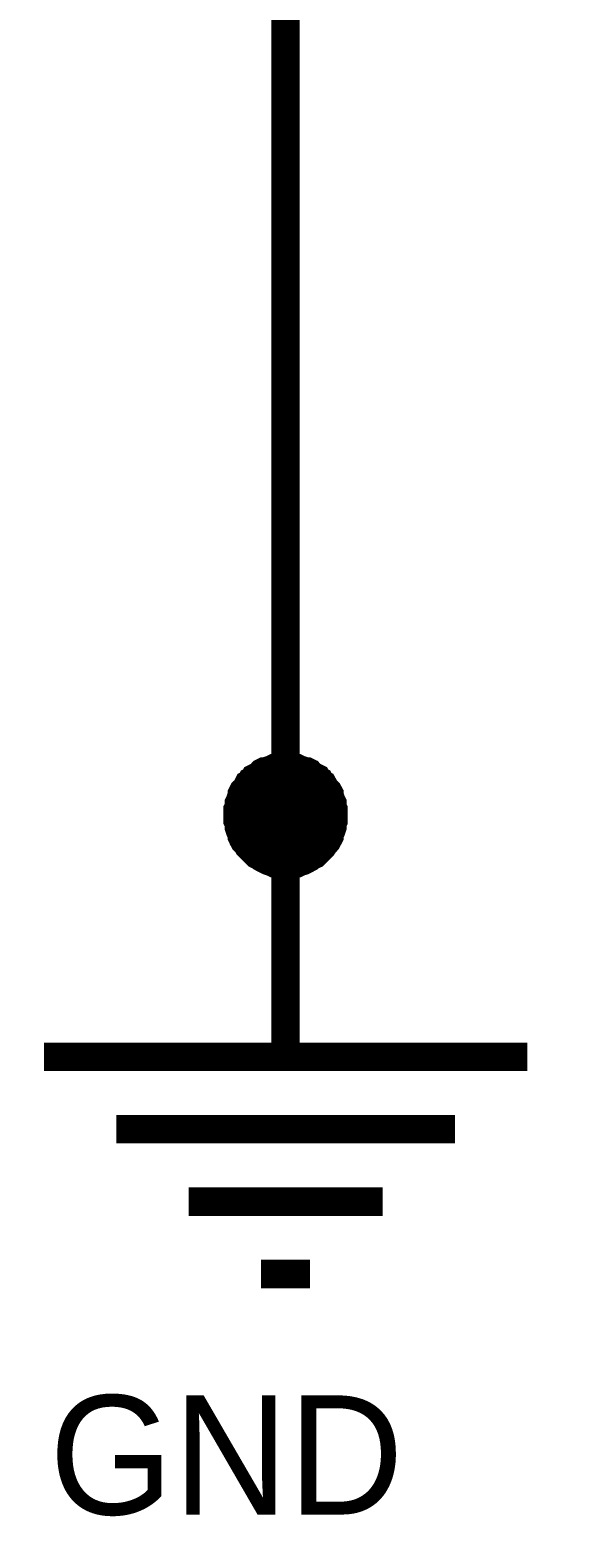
# Model space of a CAD drawing. Header units: millimetres. Extents: x 0 to 800, y 0 to 567.
# Drawn here: x 111.79 to 117.62, y 398.32 to 413.96 of the extents above; entities that cross this region are included whole.
import ezdxf

# ---------------------------------------------------------------- set-up
doc = ezdxf.new("R2010")
doc.units = ezdxf.units.MM
doc.layers.add('Sheet', color=255, linetype='Continuous')

msp = doc.modelspace()

# ---------------------------------------------------------------- linework, layer by layer
at = {"layer": 'Sheet'}
for points, const_width in [([(114.482, 405.698), (114.482, 415.027), (114.482, 415.094), (120.788, 415.094)], 0.3), ([(113.978, 405.698), (113.978, 405.72), (113.978, 405.754), (113.99, 405.776), (113.99, 405.798), (113.99, 405.821), (114.001, 405.843), (114.012, 405.877), (114.023, 405.899), (114.023, 405.922), (114.034, 405.944), (114.046, 405.955), (114.068, 405.978), (114.079, 406), (114.09, 406.022), (114.113, 406.034), (114.124, 406.056), (114.146, 406.067), (114.158, 406.09), (114.18, 406.101), (114.202, 406.112), (114.225, 406.134), (114.236, 406.146), (114.258, 406.157), (114.281, 406.157), (114.303, 406.168), (114.337, 406.179), (114.359, 406.19), (114.382, 406.19), (114.404, 406.19), (114.426, 406.202), (114.46, 406.202), (114.482, 406.202)], 0.3), ([(113.978, 405.698), (113.978, 405.72), (113.978, 405.754), (113.99, 405.776), (113.99, 405.798), (113.99, 405.821), (114.001, 405.843), (114.012, 405.877), (114.023, 405.899), (114.023, 405.922), (114.034, 405.944), (114.046, 405.955), (114.068, 405.978), (114.079, 406), (114.09, 406.022), (114.113, 406.034), (114.124, 406.056), (114.146, 406.067), (114.158, 406.09), (114.18, 406.101), (114.202, 406.112), (114.225, 406.134), (114.236, 406.146), (114.258, 406.157), (114.281, 406.157), (114.303, 406.168), (114.337, 406.179), (114.359, 406.19), (114.382, 406.19), (114.404, 406.19), (114.426, 406.202), (114.46, 406.202), (114.482, 406.202)], 0.3), ([(113.978, 405.698), (113.978, 405.72), (113.978, 405.754), (113.99, 405.776), (113.99, 405.798), (113.99, 405.821), (114.001, 405.843), (114.012, 405.877), (114.023, 405.899), (114.023, 405.922), (114.034, 405.944), (114.046, 405.955), (114.068, 405.978), (114.079, 406), (114.09, 406.022), (114.113, 406.034), (114.124, 406.056), (114.146, 406.067), (114.158, 406.09), (114.18, 406.101), (114.202, 406.112), (114.225, 406.134), (114.236, 406.146), (114.258, 406.157), (114.281, 406.157), (114.303, 406.168), (114.337, 406.179), (114.359, 406.19), (114.382, 406.19), (114.404, 406.19), (114.426, 406.202), (114.46, 406.202), (114.482, 406.202)], 0.3), ([(113.978, 405.698), (113.978, 405.72), (113.978, 405.754), (113.99, 405.776), (113.99, 405.798), (113.99, 405.821), (114.001, 405.843), (114.012, 405.877), (114.023, 405.899), (114.023, 405.922), (114.034, 405.944), (114.046, 405.955), (114.068, 405.978), (114.079, 406), (114.09, 406.022), (114.113, 406.034), (114.124, 406.056), (114.146, 406.067), (114.158, 406.09), (114.18, 406.101), (114.202, 406.112), (114.225, 406.134), (114.236, 406.146), (114.258, 406.157), (114.281, 406.157), (114.303, 406.168), (114.337, 406.179), (114.359, 406.19), (114.382, 406.19), (114.404, 406.19), (114.426, 406.202), (114.46, 406.202), (114.482, 406.202)], 0.3), ([(113.978, 405.698), (113.978, 405.72), (113.978, 405.754), (113.99, 405.776), (113.99, 405.798), (113.99, 405.821), (114.001, 405.843), (114.012, 405.877), (114.023, 405.899), (114.023, 405.922), (114.034, 405.944), (114.046, 405.955), (114.068, 405.978), (114.079, 406), (114.09, 406.022), (114.113, 406.034), (114.124, 406.056), (114.146, 406.067), (114.158, 406.09), (114.18, 406.101), (114.202, 406.112), (114.225, 406.134), (114.236, 406.146), (114.258, 406.157), (114.281, 406.157), (114.303, 406.168), (114.337, 406.179), (114.359, 406.19), (114.382, 406.19), (114.404, 406.19), (114.426, 406.202), (114.46, 406.202), (114.482, 406.202)], 0.3), ([(113.978, 405.698), (113.978, 405.72), (113.978, 405.754), (113.99, 405.776), (113.99, 405.798), (113.99, 405.821), (114.001, 405.843), (114.012, 405.877), (114.023, 405.899), (114.023, 405.922), (114.034, 405.944), (114.046, 405.955), (114.068, 405.978), (114.079, 406), (114.09, 406.022), (114.113, 406.034), (114.124, 406.056), (114.146, 406.067), (114.158, 406.09), (114.18, 406.101), (114.202, 406.112), (114.225, 406.134), (114.236, 406.146), (114.258, 406.157), (114.281, 406.157), (114.303, 406.168), (114.337, 406.179), (114.359, 406.19), (114.382, 406.19), (114.404, 406.19), (114.426, 406.202), (114.46, 406.202), (114.482, 406.202)], 0.3), ([(114.482, 406.202), (114.482, 406.202)], 0.3), ([(114.482, 406.202), (114.505, 406.202), (114.538, 406.202), (114.561, 406.19), (114.583, 406.19), (114.606, 406.19), (114.628, 406.179), (114.662, 406.168), (114.684, 406.157), (114.706, 406.157), (114.729, 406.146), (114.74, 406.134), (114.762, 406.112), (114.785, 406.101), (114.807, 406.09), (114.818, 406.067), (114.841, 406.056), (114.852, 406.034), (114.874, 406.022), (114.886, 406), (114.897, 405.978), (114.919, 405.955), (114.93, 405.944), (114.942, 405.922), (114.942, 405.899), (114.953, 405.877), (114.964, 405.843), (114.975, 405.821), (114.975, 405.798), (114.975, 405.776), (114.986, 405.754), (114.986, 405.72), (114.986, 405.698)], 0.3), ([(114.482, 406.202), (114.482, 406.202)], 0.3), ([(114.482, 406.202), (114.505, 406.202), (114.538, 406.202), (114.561, 406.19), (114.583, 406.19), (114.606, 406.19), (114.628, 406.179), (114.662, 406.168), (114.684, 406.157), (114.706, 406.157), (114.729, 406.146), (114.74, 406.134), (114.762, 406.112), (114.785, 406.101), (114.807, 406.09), (114.818, 406.067), (114.841, 406.056), (114.852, 406.034), (114.874, 406.022), (114.886, 406), (114.897, 405.978), (114.919, 405.955), (114.93, 405.944), (114.942, 405.922), (114.942, 405.899), (114.953, 405.877), (114.964, 405.843), (114.975, 405.821), (114.975, 405.798), (114.975, 405.776), (114.986, 405.754), (114.986, 405.72), (114.986, 405.698)], 0.3), ([(114.482, 406.202), (114.482, 406.202)], 0.3), ([(114.482, 406.202), (114.505, 406.202), (114.538, 406.202), (114.561, 406.19), (114.583, 406.19), (114.606, 406.19), (114.628, 406.179), (114.662, 406.168), (114.684, 406.157), (114.706, 406.157), (114.729, 406.146), (114.74, 406.134), (114.762, 406.112), (114.785, 406.101), (114.807, 406.09), (114.818, 406.067), (114.841, 406.056), (114.852, 406.034), (114.874, 406.022), (114.886, 406), (114.897, 405.978), (114.919, 405.955), (114.93, 405.944), (114.942, 405.922), (114.942, 405.899), (114.953, 405.877), (114.964, 405.843), (114.975, 405.821), (114.975, 405.798), (114.975, 405.776), (114.986, 405.754), (114.986, 405.72), (114.986, 405.698)], 0.3), ([(114.482, 406.202), (114.482, 406.202)], 0.3), ([(114.482, 406.202), (114.505, 406.202), (114.538, 406.202), (114.561, 406.19), (114.583, 406.19), (114.606, 406.19), (114.628, 406.179), (114.662, 406.168), (114.684, 406.157), (114.706, 406.157), (114.729, 406.146), (114.74, 406.134), (114.762, 406.112), (114.785, 406.101), (114.807, 406.09), (114.818, 406.067), (114.841, 406.056), (114.852, 406.034), (114.874, 406.022), (114.886, 406), (114.897, 405.978), (114.919, 405.955), (114.93, 405.944), (114.942, 405.922), (114.942, 405.899), (114.953, 405.877), (114.964, 405.843), (114.975, 405.821), (114.975, 405.798), (114.975, 405.776), (114.986, 405.754), (114.986, 405.72), (114.986, 405.698)], 0.3), ([(114.482, 406.202), (114.482, 406.202)], 0.3), ([(114.482, 406.202), (114.505, 406.202), (114.538, 406.202), (114.561, 406.19), (114.583, 406.19), (114.606, 406.19), (114.628, 406.179), (114.662, 406.168), (114.684, 406.157), (114.706, 406.157), (114.729, 406.146), (114.74, 406.134), (114.762, 406.112), (114.785, 406.101), (114.807, 406.09), (114.818, 406.067), (114.841, 406.056), (114.852, 406.034), (114.874, 406.022), (114.886, 406), (114.897, 405.978), (114.919, 405.955), (114.93, 405.944), (114.942, 405.922), (114.942, 405.899), (114.953, 405.877), (114.964, 405.843), (114.975, 405.821), (114.975, 405.798), (114.975, 405.776), (114.986, 405.754), (114.986, 405.72), (114.986, 405.698)], 0.3), ([(114.482, 406.202), (114.482, 406.202)], 0.3), ([(114.482, 406.202), (114.505, 406.202), (114.538, 406.202), (114.561, 406.19), (114.583, 406.19), (114.606, 406.19), (114.628, 406.179), (114.662, 406.168), (114.684, 406.157), (114.706, 406.157), (114.729, 406.146), (114.74, 406.134), (114.762, 406.112), (114.785, 406.101), (114.807, 406.09), (114.818, 406.067), (114.841, 406.056), (114.852, 406.034), (114.874, 406.022), (114.886, 406), (114.897, 405.978), (114.919, 405.955), (114.93, 405.944), (114.942, 405.922), (114.942, 405.899), (114.953, 405.877), (114.964, 405.843), (114.975, 405.821), (114.975, 405.798), (114.975, 405.776), (114.986, 405.754), (114.986, 405.72), (114.986, 405.698)], 0.3), ([(113.978, 405.698), (113.978, 405.72), (113.978, 405.754), (113.99, 405.776), (113.99, 405.798), (113.99, 405.821), (114.001, 405.843), (114.012, 405.877), (114.023, 405.899), (114.023, 405.922), (114.034, 405.944), (114.046, 405.955), (114.068, 405.978), (114.079, 406), (114.09, 406.022), (114.113, 406.034), (114.124, 406.056), (114.146, 406.067), (114.158, 406.09), (114.18, 406.101), (114.202, 406.112), (114.225, 406.134), (114.236, 406.146), (114.258, 406.157), (114.281, 406.157), (114.303, 406.168), (114.337, 406.179), (114.359, 406.19), (114.382, 406.19), (114.404, 406.19), (114.426, 406.202), (114.46, 406.202), (114.482, 406.202)], 0.0991), ([(113.978, 405.698), (113.978, 405.72), (113.978, 405.754), (113.99, 405.776), (113.99, 405.798), (113.99, 405.821), (114.001, 405.843), (114.012, 405.877), (114.023, 405.899), (114.023, 405.922), (114.034, 405.944), (114.046, 405.955), (114.068, 405.978), (114.079, 406), (114.09, 406.022), (114.113, 406.034), (114.124, 406.056), (114.146, 406.067), (114.158, 406.09), (114.18, 406.101), (114.202, 406.112), (114.225, 406.134), (114.236, 406.146), (114.258, 406.157), (114.281, 406.157), (114.303, 406.168), (114.337, 406.179), (114.359, 406.19), (114.382, 406.19), (114.404, 406.19), (114.426, 406.202), (114.46, 406.202), (114.482, 406.202)], 0.0991), ([(113.978, 405.698), (113.978, 405.72), (113.978, 405.754), (113.99, 405.776), (113.99, 405.798), (113.99, 405.821), (114.001, 405.843), (114.012, 405.877), (114.023, 405.899), (114.023, 405.922), (114.034, 405.944), (114.046, 405.955), (114.068, 405.978), (114.079, 406), (114.09, 406.022), (114.113, 406.034), (114.124, 406.056), (114.146, 406.067), (114.158, 406.09), (114.18, 406.101), (114.202, 406.112), (114.225, 406.134), (114.236, 406.146), (114.258, 406.157), (114.281, 406.157), (114.303, 406.168), (114.337, 406.179), (114.359, 406.19), (114.382, 406.19), (114.404, 406.19), (114.426, 406.202), (114.46, 406.202), (114.482, 406.202)], 0.0991), ([(113.978, 405.698), (113.978, 405.72), (113.978, 405.754), (113.99, 405.776), (113.99, 405.798), (113.99, 405.821), (114.001, 405.843), (114.012, 405.877), (114.023, 405.899), (114.023, 405.922), (114.034, 405.944), (114.046, 405.955), (114.068, 405.978), (114.079, 406), (114.09, 406.022), (114.113, 406.034), (114.124, 406.056), (114.146, 406.067), (114.158, 406.09), (114.18, 406.101), (114.202, 406.112), (114.225, 406.134), (114.236, 406.146), (114.258, 406.157), (114.281, 406.157), (114.303, 406.168), (114.337, 406.179), (114.359, 406.19), (114.382, 406.19), (114.404, 406.19), (114.426, 406.202), (114.46, 406.202), (114.482, 406.202)], 0.0991), ([(113.978, 405.698), (113.978, 405.72), (113.978, 405.754), (113.99, 405.776), (113.99, 405.798), (113.99, 405.821), (114.001, 405.843), (114.012, 405.877), (114.023, 405.899), (114.023, 405.922), (114.034, 405.944), (114.046, 405.955), (114.068, 405.978), (114.079, 406), (114.09, 406.022), (114.113, 406.034), (114.124, 406.056), (114.146, 406.067), (114.158, 406.09), (114.18, 406.101), (114.202, 406.112), (114.225, 406.134), (114.236, 406.146), (114.258, 406.157), (114.281, 406.157), (114.303, 406.168), (114.337, 406.179), (114.359, 406.19), (114.382, 406.19), (114.404, 406.19), (114.426, 406.202), (114.46, 406.202), (114.482, 406.202)], 0.0991), ([(113.978, 405.698), (113.978, 405.72), (113.978, 405.754), (113.99, 405.776), (113.99, 405.798), (113.99, 405.821), (114.001, 405.843), (114.012, 405.877), (114.023, 405.899), (114.023, 405.922), (114.034, 405.944), (114.046, 405.955), (114.068, 405.978), (114.079, 406), (114.09, 406.022), (114.113, 406.034), (114.124, 406.056), (114.146, 406.067), (114.158, 406.09), (114.18, 406.101), (114.202, 406.112), (114.225, 406.134), (114.236, 406.146), (114.258, 406.157), (114.281, 406.157), (114.303, 406.168), (114.337, 406.179), (114.359, 406.19), (114.382, 406.19), (114.404, 406.19), (114.426, 406.202), (114.46, 406.202), (114.482, 406.202)], 0.0991), ([(114.482, 406.202), (114.482, 406.202)], 0.0991), ([(114.482, 406.202), (114.505, 406.202), (114.538, 406.202), (114.561, 406.19), (114.583, 406.19), (114.606, 406.19), (114.628, 406.179), (114.662, 406.168), (114.684, 406.157), (114.706, 406.157), (114.729, 406.146), (114.74, 406.134), (114.762, 406.112), (114.785, 406.101), (114.807, 406.09), (114.818, 406.067), (114.841, 406.056), (114.852, 406.034), (114.874, 406.022), (114.886, 406), (114.897, 405.978), (114.919, 405.955), (114.93, 405.944), (114.942, 405.922), (114.942, 405.899), (114.953, 405.877), (114.964, 405.843), (114.975, 405.821), (114.975, 405.798), (114.975, 405.776), (114.986, 405.754), (114.986, 405.72), (114.986, 405.698)], 0.0991), ([(114.482, 406.202), (114.482, 406.202)], 0.0991), ([(114.482, 406.202), (114.505, 406.202), (114.538, 406.202), (114.561, 406.19), (114.583, 406.19), (114.606, 406.19), (114.628, 406.179), (114.662, 406.168), (114.684, 406.157), (114.706, 406.157), (114.729, 406.146), (114.74, 406.134), (114.762, 406.112), (114.785, 406.101), (114.807, 406.09), (114.818, 406.067), (114.841, 406.056), (114.852, 406.034), (114.874, 406.022), (114.886, 406), (114.897, 405.978), (114.919, 405.955), (114.93, 405.944), (114.942, 405.922), (114.942, 405.899), (114.953, 405.877), (114.964, 405.843), (114.975, 405.821), (114.975, 405.798), (114.975, 405.776), (114.986, 405.754), (114.986, 405.72), (114.986, 405.698)], 0.0991), ([(114.482, 406.202), (114.482, 406.202)], 0.0991), ([(114.482, 406.202), (114.505, 406.202), (114.538, 406.202), (114.561, 406.19), (114.583, 406.19), (114.606, 406.19), (114.628, 406.179), (114.662, 406.168), (114.684, 406.157), (114.706, 406.157), (114.729, 406.146), (114.74, 406.134), (114.762, 406.112), (114.785, 406.101), (114.807, 406.09), (114.818, 406.067), (114.841, 406.056), (114.852, 406.034), (114.874, 406.022), (114.886, 406), (114.897, 405.978), (114.919, 405.955), (114.93, 405.944), (114.942, 405.922), (114.942, 405.899), (114.953, 405.877), (114.964, 405.843), (114.975, 405.821), (114.975, 405.798), (114.975, 405.776), (114.986, 405.754), (114.986, 405.72), (114.986, 405.698)], 0.0991), ([(114.482, 406.202), (114.482, 406.202)], 0.0991), ([(114.482, 406.202), (114.505, 406.202), (114.538, 406.202), (114.561, 406.19), (114.583, 406.19), (114.606, 406.19), (114.628, 406.179), (114.662, 406.168), (114.684, 406.157), (114.706, 406.157), (114.729, 406.146), (114.74, 406.134), (114.762, 406.112), (114.785, 406.101), (114.807, 406.09), (114.818, 406.067), (114.841, 406.056), (114.852, 406.034), (114.874, 406.022), (114.886, 406), (114.897, 405.978), (114.919, 405.955), (114.93, 405.944), (114.942, 405.922), (114.942, 405.899), (114.953, 405.877), (114.964, 405.843), (114.975, 405.821), (114.975, 405.798), (114.975, 405.776), (114.986, 405.754), (114.986, 405.72), (114.986, 405.698)], 0.0991), ([(114.482, 406.202), (114.482, 406.202)], 0.0991), ([(114.482, 406.202), (114.505, 406.202), (114.538, 406.202), (114.561, 406.19), (114.583, 406.19), (114.606, 406.19), (114.628, 406.179), (114.662, 406.168), (114.684, 406.157), (114.706, 406.157), (114.729, 406.146), (114.74, 406.134), (114.762, 406.112), (114.785, 406.101), (114.807, 406.09), (114.818, 406.067), (114.841, 406.056), (114.852, 406.034), (114.874, 406.022), (114.886, 406), (114.897, 405.978), (114.919, 405.955), (114.93, 405.944), (114.942, 405.922), (114.942, 405.899), (114.953, 405.877), (114.964, 405.843), (114.975, 405.821), (114.975, 405.798), (114.975, 405.776), (114.986, 405.754), (114.986, 405.72), (114.986, 405.698)], 0.0991), ([(114.482, 406.202), (114.482, 406.202)], 0.0991), ([(114.482, 406.202), (114.505, 406.202), (114.538, 406.202), (114.561, 406.19), (114.583, 406.19), (114.606, 406.19), (114.628, 406.179), (114.662, 406.168), (114.684, 406.157), (114.706, 406.157), (114.729, 406.146), (114.74, 406.134), (114.762, 406.112), (114.785, 406.101), (114.807, 406.09), (114.818, 406.067), (114.841, 406.056), (114.852, 406.034), (114.874, 406.022), (114.886, 406), (114.897, 405.978), (114.919, 405.955), (114.93, 405.944), (114.942, 405.922), (114.942, 405.899), (114.953, 405.877), (114.964, 405.843), (114.975, 405.821), (114.975, 405.798), (114.975, 405.776), (114.986, 405.754), (114.986, 405.72), (114.986, 405.698)], 0.0991), ([(114.482, 405.182), (114.46, 405.182), (114.426, 405.182), (114.404, 405.194), (114.382, 405.194), (114.359, 405.194), (114.337, 405.205), (114.303, 405.216), (114.281, 405.227), (114.258, 405.238), (114.236, 405.25), (114.225, 405.261), (114.202, 405.272), (114.18, 405.283), (114.158, 405.306), (114.146, 405.317), (114.124, 405.339), (114.113, 405.35), (114.09, 405.373), (114.079, 405.395), (114.068, 405.406), (114.046, 405.429), (114.034, 405.451), (114.023, 405.474), (114.023, 405.496), (114.012, 405.518), (114.001, 405.541), (113.99, 405.574), (113.99, 405.597), (113.99, 405.619), (113.978, 405.642), (113.978, 405.675), (113.978, 405.698)], 0.3), ([(113.978, 405.698), (113.978, 405.698)], 0.3), ([(114.482, 405.182), (114.46, 405.182), (114.426, 405.182), (114.404, 405.194), (114.382, 405.194), (114.359, 405.194), (114.337, 405.205), (114.303, 405.216), (114.281, 405.227), (114.258, 405.238), (114.236, 405.25), (114.225, 405.261), (114.202, 405.272), (114.18, 405.283), (114.158, 405.306), (114.146, 405.317), (114.124, 405.339), (114.113, 405.35), (114.09, 405.373), (114.079, 405.395), (114.068, 405.406), (114.046, 405.429), (114.034, 405.451), (114.023, 405.474), (114.023, 405.496), (114.012, 405.518), (114.001, 405.541), (113.99, 405.574), (113.99, 405.597), (113.99, 405.619), (113.978, 405.642), (113.978, 405.675), (113.978, 405.698)], 0.3), ([(113.978, 405.698), (113.978, 405.698)], 0.3), ([(114.482, 405.182), (114.46, 405.182), (114.426, 405.182), (114.404, 405.194), (114.382, 405.194), (114.359, 405.194), (114.337, 405.205), (114.303, 405.216), (114.281, 405.227), (114.258, 405.238), (114.236, 405.25), (114.225, 405.261), (114.202, 405.272), (114.18, 405.283), (114.158, 405.306), (114.146, 405.317), (114.124, 405.339), (114.113, 405.35), (114.09, 405.373), (114.079, 405.395), (114.068, 405.406), (114.046, 405.429), (114.034, 405.451), (114.023, 405.474), (114.023, 405.496), (114.012, 405.518), (114.001, 405.541), (113.99, 405.574), (113.99, 405.597), (113.99, 405.619), (113.978, 405.642), (113.978, 405.675), (113.978, 405.698)], 0.3), ([(113.978, 405.698), (113.978, 405.698)], 0.3), ([(114.482, 405.182), (114.46, 405.182), (114.426, 405.182), (114.404, 405.194), (114.382, 405.194), (114.359, 405.194), (114.337, 405.205), (114.303, 405.216), (114.281, 405.227), (114.258, 405.238), (114.236, 405.25), (114.225, 405.261), (114.202, 405.272), (114.18, 405.283), (114.158, 405.306), (114.146, 405.317), (114.124, 405.339), (114.113, 405.35), (114.09, 405.373), (114.079, 405.395), (114.068, 405.406), (114.046, 405.429), (114.034, 405.451), (114.023, 405.474), (114.023, 405.496), (114.012, 405.518), (114.001, 405.541), (113.99, 405.574), (113.99, 405.597), (113.99, 405.619), (113.978, 405.642), (113.978, 405.675), (113.978, 405.698)], 0.3), ([(113.978, 405.698), (113.978, 405.698)], 0.3), ([(114.482, 405.182), (114.46, 405.182), (114.426, 405.182), (114.404, 405.194), (114.382, 405.194), (114.359, 405.194), (114.337, 405.205), (114.303, 405.216), (114.281, 405.227), (114.258, 405.238), (114.236, 405.25), (114.225, 405.261), (114.202, 405.272), (114.18, 405.283), (114.158, 405.306), (114.146, 405.317), (114.124, 405.339), (114.113, 405.35), (114.09, 405.373), (114.079, 405.395), (114.068, 405.406), (114.046, 405.429), (114.034, 405.451), (114.023, 405.474), (114.023, 405.496), (114.012, 405.518), (114.001, 405.541), (113.99, 405.574), (113.99, 405.597), (113.99, 405.619), (113.978, 405.642), (113.978, 405.675), (113.978, 405.698)], 0.3), ([(113.978, 405.698), (113.978, 405.698)], 0.3), ([(114.482, 405.182), (114.46, 405.182), (114.426, 405.182), (114.404, 405.194), (114.382, 405.194), (114.359, 405.194), (114.337, 405.205), (114.303, 405.216), (114.281, 405.227), (114.258, 405.238), (114.236, 405.25), (114.225, 405.261), (114.202, 405.272), (114.18, 405.283), (114.158, 405.306), (114.146, 405.317), (114.124, 405.339), (114.113, 405.35), (114.09, 405.373), (114.079, 405.395), (114.068, 405.406), (114.046, 405.429), (114.034, 405.451), (114.023, 405.474), (114.023, 405.496), (114.012, 405.518), (114.001, 405.541), (113.99, 405.574), (113.99, 405.597), (113.99, 405.619), (113.978, 405.642), (113.978, 405.675), (113.978, 405.698)], 0.3), ([(113.978, 405.698), (113.978, 405.698)], 0.3), ([(114.482, 405.698), (114.482, 403.155)], 0.3), ([(114.986, 405.698), (114.986, 405.675), (114.986, 405.642), (114.975, 405.619), (114.975, 405.597), (114.975, 405.574), (114.964, 405.541), (114.953, 405.518), (114.942, 405.496), (114.942, 405.474), (114.93, 405.451), (114.919, 405.429), (114.897, 405.406), (114.886, 405.395), (114.874, 405.373), (114.852, 405.35), (114.841, 405.339), (114.818, 405.317), (114.807, 405.306), (114.785, 405.283), (114.762, 405.272), (114.74, 405.261), (114.729, 405.25), (114.706, 405.238), (114.684, 405.227), (114.662, 405.216), (114.628, 405.205), (114.606, 405.194), (114.583, 405.194), (114.561, 405.194), (114.538, 405.182), (114.505, 405.182), (114.482, 405.182)], 0.3), ([(114.482, 405.698), (114.482, 403.155)], 0.3), ([(114.986, 405.698), (114.986, 405.675), (114.986, 405.642), (114.975, 405.619), (114.975, 405.597), (114.975, 405.574), (114.964, 405.541), (114.953, 405.518), (114.942, 405.496), (114.942, 405.474), (114.93, 405.451), (114.919, 405.429), (114.897, 405.406), (114.886, 405.395), (114.874, 405.373), (114.852, 405.35), (114.841, 405.339), (114.818, 405.317), (114.807, 405.306), (114.785, 405.283), (114.762, 405.272), (114.74, 405.261), (114.729, 405.25), (114.706, 405.238), (114.684, 405.227), (114.662, 405.216), (114.628, 405.205), (114.606, 405.194), (114.583, 405.194), (114.561, 405.194), (114.538, 405.182), (114.505, 405.182), (114.482, 405.182)], 0.3), ([(114.986, 405.698), (114.986, 405.675), (114.986, 405.642), (114.975, 405.619), (114.975, 405.597), (114.975, 405.574), (114.964, 405.541), (114.953, 405.518), (114.942, 405.496), (114.942, 405.474), (114.93, 405.451), (114.919, 405.429), (114.897, 405.406), (114.886, 405.395), (114.874, 405.373), (114.852, 405.35), (114.841, 405.339), (114.818, 405.317), (114.807, 405.306), (114.785, 405.283), (114.762, 405.272), (114.74, 405.261), (114.729, 405.25), (114.706, 405.238), (114.684, 405.227), (114.662, 405.216), (114.628, 405.205), (114.606, 405.194), (114.583, 405.194), (114.561, 405.194), (114.538, 405.182), (114.505, 405.182), (114.482, 405.182)], 0.3), ([(114.986, 405.698), (114.986, 405.675), (114.986, 405.642), (114.975, 405.619), (114.975, 405.597), (114.975, 405.574), (114.964, 405.541), (114.953, 405.518), (114.942, 405.496), (114.942, 405.474), (114.93, 405.451), (114.919, 405.429), (114.897, 405.406), (114.886, 405.395), (114.874, 405.373), (114.852, 405.35), (114.841, 405.339), (114.818, 405.317), (114.807, 405.306), (114.785, 405.283), (114.762, 405.272), (114.74, 405.261), (114.729, 405.25), (114.706, 405.238), (114.684, 405.227), (114.662, 405.216), (114.628, 405.205), (114.606, 405.194), (114.583, 405.194), (114.561, 405.194), (114.538, 405.182), (114.505, 405.182), (114.482, 405.182)], 0.3), ([(114.986, 405.698), (114.986, 405.675), (114.986, 405.642), (114.975, 405.619), (114.975, 405.597), (114.975, 405.574), (114.964, 405.541), (114.953, 405.518), (114.942, 405.496), (114.942, 405.474), (114.93, 405.451), (114.919, 405.429), (114.897, 405.406), (114.886, 405.395), (114.874, 405.373), (114.852, 405.35), (114.841, 405.339), (114.818, 405.317), (114.807, 405.306), (114.785, 405.283), (114.762, 405.272), (114.74, 405.261), (114.729, 405.25), (114.706, 405.238), (114.684, 405.227), (114.662, 405.216), (114.628, 405.205), (114.606, 405.194), (114.583, 405.194), (114.561, 405.194), (114.538, 405.182), (114.505, 405.182), (114.482, 405.182)], 0.3), ([(114.986, 405.698), (114.986, 405.675), (114.986, 405.642), (114.975, 405.619), (114.975, 405.597), (114.975, 405.574), (114.964, 405.541), (114.953, 405.518), (114.942, 405.496), (114.942, 405.474), (114.93, 405.451), (114.919, 405.429), (114.897, 405.406), (114.886, 405.395), (114.874, 405.373), (114.852, 405.35), (114.841, 405.339), (114.818, 405.317), (114.807, 405.306), (114.785, 405.283), (114.762, 405.272), (114.74, 405.261), (114.729, 405.25), (114.706, 405.238), (114.684, 405.227), (114.662, 405.216), (114.628, 405.205), (114.606, 405.194), (114.583, 405.194), (114.561, 405.194), (114.538, 405.182), (114.505, 405.182), (114.482, 405.182)], 0.3), ([(114.986, 405.698), (114.986, 405.698), (114.986, 405.698), (114.986, 405.698), (114.986, 405.698), (114.986, 405.698), (114.986, 405.698), (114.986, 405.698), (114.986, 405.698), (114.986, 405.698), (114.986, 405.698), (114.986, 405.698), (114.986, 405.698), (114.986, 405.698), (114.986, 405.698), (114.986, 405.698), (114.986, 405.698), (114.986, 405.698), (114.986, 405.698), (114.986, 405.698), (114.986, 405.698), (114.986, 405.698), (114.986, 405.698), (114.986, 405.698), (114.986, 405.698), (114.986, 405.698), (114.986, 405.698), (114.986, 405.698), (114.986, 405.698), (114.986, 405.698), (114.986, 405.698), (114.986, 405.698), (114.986, 405.698)], 0.3), ([(114.986, 405.698), (114.986, 405.698)], 0.3), ([(114.986, 405.698), (114.986, 405.698), (114.986, 405.698), (114.986, 405.698), (114.986, 405.698), (114.986, 405.698), (114.986, 405.698), (114.986, 405.698), (114.986, 405.698), (114.986, 405.698), (114.986, 405.698), (114.986, 405.698), (114.986, 405.698), (114.986, 405.698), (114.986, 405.698), (114.986, 405.698), (114.986, 405.698), (114.986, 405.698), (114.986, 405.698), (114.986, 405.698), (114.986, 405.698), (114.986, 405.698), (114.986, 405.698), (114.986, 405.698), (114.986, 405.698), (114.986, 405.698), (114.986, 405.698), (114.986, 405.698), (114.986, 405.698), (114.986, 405.698), (114.986, 405.698), (114.986, 405.698), (114.986, 405.698)], 0.3), ([(114.986, 405.698), (114.986, 405.698)], 0.3), ([(114.986, 405.698), (114.986, 405.698), (114.986, 405.698), (114.986, 405.698), (114.986, 405.698), (114.986, 405.698), (114.986, 405.698), (114.986, 405.698), (114.986, 405.698), (114.986, 405.698), (114.986, 405.698), (114.986, 405.698), (114.986, 405.698), (114.986, 405.698), (114.986, 405.698), (114.986, 405.698), (114.986, 405.698), (114.986, 405.698), (114.986, 405.698), (114.986, 405.698), (114.986, 405.698), (114.986, 405.698), (114.986, 405.698), (114.986, 405.698), (114.986, 405.698), (114.986, 405.698), (114.986, 405.698), (114.986, 405.698), (114.986, 405.698), (114.986, 405.698), (114.986, 405.698), (114.986, 405.698), (114.986, 405.698)], 0.3), ([(114.986, 405.698), (114.986, 405.698)], 0.3), ([(114.986, 405.698), (114.986, 405.698), (114.986, 405.698), (114.986, 405.698), (114.986, 405.698), (114.986, 405.698), (114.986, 405.698), (114.986, 405.698), (114.986, 405.698), (114.986, 405.698), (114.986, 405.698), (114.986, 405.698), (114.986, 405.698), (114.986, 405.698), (114.986, 405.698), (114.986, 405.698), (114.986, 405.698), (114.986, 405.698), (114.986, 405.698), (114.986, 405.698), (114.986, 405.698), (114.986, 405.698), (114.986, 405.698), (114.986, 405.698), (114.986, 405.698), (114.986, 405.698), (114.986, 405.698), (114.986, 405.698), (114.986, 405.698), (114.986, 405.698), (114.986, 405.698), (114.986, 405.698), (114.986, 405.698)], 0.3), ([(114.986, 405.698), (114.986, 405.698)], 0.3), ([(114.986, 405.698), (114.986, 405.698), (114.986, 405.698), (114.986, 405.698), (114.986, 405.698), (114.986, 405.698), (114.986, 405.698), (114.986, 405.698), (114.986, 405.698), (114.986, 405.698), (114.986, 405.698), (114.986, 405.698), (114.986, 405.698), (114.986, 405.698), (114.986, 405.698), (114.986, 405.698), (114.986, 405.698), (114.986, 405.698), (114.986, 405.698), (114.986, 405.698), (114.986, 405.698), (114.986, 405.698), (114.986, 405.698), (114.986, 405.698), (114.986, 405.698), (114.986, 405.698), (114.986, 405.698), (114.986, 405.698), (114.986, 405.698), (114.986, 405.698), (114.986, 405.698), (114.986, 405.698), (114.986, 405.698)], 0.3), ([(114.986, 405.698), (114.986, 405.698)], 0.3), ([(114.986, 405.698), (114.986, 405.698), (114.986, 405.698), (114.986, 405.698), (114.986, 405.698), (114.986, 405.698), (114.986, 405.698), (114.986, 405.698), (114.986, 405.698), (114.986, 405.698), (114.986, 405.698), (114.986, 405.698), (114.986, 405.698), (114.986, 405.698), (114.986, 405.698), (114.986, 405.698), (114.986, 405.698), (114.986, 405.698), (114.986, 405.698), (114.986, 405.698), (114.986, 405.698), (114.986, 405.698), (114.986, 405.698), (114.986, 405.698), (114.986, 405.698), (114.986, 405.698), (114.986, 405.698), (114.986, 405.698), (114.986, 405.698), (114.986, 405.698), (114.986, 405.698), (114.986, 405.698), (114.986, 405.698)], 0.3), ([(114.986, 405.698), (114.986, 405.698)], 0.3), ([(114.482, 405.182), (114.46, 405.182), (114.426, 405.182), (114.404, 405.194), (114.382, 405.194), (114.359, 405.194), (114.337, 405.205), (114.303, 405.216), (114.281, 405.227), (114.258, 405.238), (114.236, 405.25), (114.225, 405.261), (114.202, 405.272), (114.18, 405.283), (114.158, 405.306), (114.146, 405.317), (114.124, 405.339), (114.113, 405.35), (114.09, 405.373), (114.079, 405.395), (114.068, 405.406), (114.046, 405.429), (114.034, 405.451), (114.023, 405.474), (114.023, 405.496), (114.012, 405.518), (114.001, 405.541), (113.99, 405.574), (113.99, 405.597), (113.99, 405.619), (113.978, 405.642), (113.978, 405.675), (113.978, 405.698)], 0.0991), ([(113.978, 405.698), (113.978, 405.698)], 0.0991), ([(114.482, 405.182), (114.46, 405.182), (114.426, 405.182), (114.404, 405.194), (114.382, 405.194), (114.359, 405.194), (114.337, 405.205), (114.303, 405.216), (114.281, 405.227), (114.258, 405.238), (114.236, 405.25), (114.225, 405.261), (114.202, 405.272), (114.18, 405.283), (114.158, 405.306), (114.146, 405.317), (114.124, 405.339), (114.113, 405.35), (114.09, 405.373), (114.079, 405.395), (114.068, 405.406), (114.046, 405.429), (114.034, 405.451), (114.023, 405.474), (114.023, 405.496), (114.012, 405.518), (114.001, 405.541), (113.99, 405.574), (113.99, 405.597), (113.99, 405.619), (113.978, 405.642), (113.978, 405.675), (113.978, 405.698)], 0.0991), ([(113.978, 405.698), (113.978, 405.698)], 0.0991), ([(114.482, 405.182), (114.46, 405.182), (114.426, 405.182), (114.404, 405.194), (114.382, 405.194), (114.359, 405.194), (114.337, 405.205), (114.303, 405.216), (114.281, 405.227), (114.258, 405.238), (114.236, 405.25), (114.225, 405.261), (114.202, 405.272), (114.18, 405.283), (114.158, 405.306), (114.146, 405.317), (114.124, 405.339), (114.113, 405.35), (114.09, 405.373), (114.079, 405.395), (114.068, 405.406), (114.046, 405.429), (114.034, 405.451), (114.023, 405.474), (114.023, 405.496), (114.012, 405.518), (114.001, 405.541), (113.99, 405.574), (113.99, 405.597), (113.99, 405.619), (113.978, 405.642), (113.978, 405.675), (113.978, 405.698)], 0.0991), ([(113.978, 405.698), (113.978, 405.698)], 0.0991), ([(114.482, 405.182), (114.46, 405.182), (114.426, 405.182), (114.404, 405.194), (114.382, 405.194), (114.359, 405.194), (114.337, 405.205), (114.303, 405.216), (114.281, 405.227), (114.258, 405.238), (114.236, 405.25), (114.225, 405.261), (114.202, 405.272), (114.18, 405.283), (114.158, 405.306), (114.146, 405.317), (114.124, 405.339), (114.113, 405.35), (114.09, 405.373), (114.079, 405.395), (114.068, 405.406), (114.046, 405.429), (114.034, 405.451), (114.023, 405.474), (114.023, 405.496), (114.012, 405.518), (114.001, 405.541), (113.99, 405.574), (113.99, 405.597), (113.99, 405.619), (113.978, 405.642), (113.978, 405.675), (113.978, 405.698)], 0.0991), ([(113.978, 405.698), (113.978, 405.698)], 0.0991), ([(114.482, 405.182), (114.46, 405.182), (114.426, 405.182), (114.404, 405.194), (114.382, 405.194), (114.359, 405.194), (114.337, 405.205), (114.303, 405.216), (114.281, 405.227), (114.258, 405.238), (114.236, 405.25), (114.225, 405.261), (114.202, 405.272), (114.18, 405.283), (114.158, 405.306), (114.146, 405.317), (114.124, 405.339), (114.113, 405.35), (114.09, 405.373), (114.079, 405.395), (114.068, 405.406), (114.046, 405.429), (114.034, 405.451), (114.023, 405.474), (114.023, 405.496), (114.012, 405.518), (114.001, 405.541), (113.99, 405.574), (113.99, 405.597), (113.99, 405.619), (113.978, 405.642), (113.978, 405.675), (113.978, 405.698)], 0.0991), ([(113.978, 405.698), (113.978, 405.698)], 0.0991), ([(114.482, 405.182), (114.46, 405.182), (114.426, 405.182), (114.404, 405.194), (114.382, 405.194), (114.359, 405.194), (114.337, 405.205), (114.303, 405.216), (114.281, 405.227), (114.258, 405.238), (114.236, 405.25), (114.225, 405.261), (114.202, 405.272), (114.18, 405.283), (114.158, 405.306), (114.146, 405.317), (114.124, 405.339), (114.113, 405.35), (114.09, 405.373), (114.079, 405.395), (114.068, 405.406), (114.046, 405.429), (114.034, 405.451), (114.023, 405.474), (114.023, 405.496), (114.012, 405.518), (114.001, 405.541), (113.99, 405.574), (113.99, 405.597), (113.99, 405.619), (113.978, 405.642), (113.978, 405.675), (113.978, 405.698)], 0.0991), ([(113.978, 405.698), (113.978, 405.698)], 0.0991), ([(114.986, 405.698), (114.986, 405.675), (114.986, 405.642), (114.975, 405.619), (114.975, 405.597), (114.975, 405.574), (114.964, 405.541), (114.953, 405.518), (114.942, 405.496), (114.942, 405.474), (114.93, 405.451), (114.919, 405.429), (114.897, 405.406), (114.886, 405.395), (114.874, 405.373), (114.852, 405.35), (114.841, 405.339), (114.818, 405.317), (114.807, 405.306), (114.785, 405.283), (114.762, 405.272), (114.74, 405.261), (114.729, 405.25), (114.706, 405.238), (114.684, 405.227), (114.662, 405.216), (114.628, 405.205), (114.606, 405.194), (114.583, 405.194), (114.561, 405.194), (114.538, 405.182), (114.505, 405.182), (114.482, 405.182)], 0.0991), ([(114.986, 405.698), (114.986, 405.675), (114.986, 405.642), (114.975, 405.619), (114.975, 405.597), (114.975, 405.574), (114.964, 405.541), (114.953, 405.518), (114.942, 405.496), (114.942, 405.474), (114.93, 405.451), (114.919, 405.429), (114.897, 405.406), (114.886, 405.395), (114.874, 405.373), (114.852, 405.35), (114.841, 405.339), (114.818, 405.317), (114.807, 405.306), (114.785, 405.283), (114.762, 405.272), (114.74, 405.261), (114.729, 405.25), (114.706, 405.238), (114.684, 405.227), (114.662, 405.216), (114.628, 405.205), (114.606, 405.194), (114.583, 405.194), (114.561, 405.194), (114.538, 405.182), (114.505, 405.182), (114.482, 405.182)], 0.0991), ([(114.986, 405.698), (114.986, 405.675), (114.986, 405.642), (114.975, 405.619), (114.975, 405.597), (114.975, 405.574), (114.964, 405.541), (114.953, 405.518), (114.942, 405.496), (114.942, 405.474), (114.93, 405.451), (114.919, 405.429), (114.897, 405.406), (114.886, 405.395), (114.874, 405.373), (114.852, 405.35), (114.841, 405.339), (114.818, 405.317), (114.807, 405.306), (114.785, 405.283), (114.762, 405.272), (114.74, 405.261), (114.729, 405.25), (114.706, 405.238), (114.684, 405.227), (114.662, 405.216), (114.628, 405.205), (114.606, 405.194), (114.583, 405.194), (114.561, 405.194), (114.538, 405.182), (114.505, 405.182), (114.482, 405.182)], 0.0991), ([(114.986, 405.698), (114.986, 405.675), (114.986, 405.642), (114.975, 405.619), (114.975, 405.597), (114.975, 405.574), (114.964, 405.541), (114.953, 405.518), (114.942, 405.496), (114.942, 405.474), (114.93, 405.451), (114.919, 405.429), (114.897, 405.406), (114.886, 405.395), (114.874, 405.373), (114.852, 405.35), (114.841, 405.339), (114.818, 405.317), (114.807, 405.306), (114.785, 405.283), (114.762, 405.272), (114.74, 405.261), (114.729, 405.25), (114.706, 405.238), (114.684, 405.227), (114.662, 405.216), (114.628, 405.205), (114.606, 405.194), (114.583, 405.194), (114.561, 405.194), (114.538, 405.182), (114.505, 405.182), (114.482, 405.182)], 0.0991), ([(114.986, 405.698), (114.986, 405.675), (114.986, 405.642), (114.975, 405.619), (114.975, 405.597), (114.975, 405.574), (114.964, 405.541), (114.953, 405.518), (114.942, 405.496), (114.942, 405.474), (114.93, 405.451), (114.919, 405.429), (114.897, 405.406), (114.886, 405.395), (114.874, 405.373), (114.852, 405.35), (114.841, 405.339), (114.818, 405.317), (114.807, 405.306), (114.785, 405.283), (114.762, 405.272), (114.74, 405.261), (114.729, 405.25), (114.706, 405.238), (114.684, 405.227), (114.662, 405.216), (114.628, 405.205), (114.606, 405.194), (114.583, 405.194), (114.561, 405.194), (114.538, 405.182), (114.505, 405.182), (114.482, 405.182)], 0.0991), ([(114.986, 405.698), (114.986, 405.675), (114.986, 405.642), (114.975, 405.619), (114.975, 405.597), (114.975, 405.574), (114.964, 405.541), (114.953, 405.518), (114.942, 405.496), (114.942, 405.474), (114.93, 405.451), (114.919, 405.429), (114.897, 405.406), (114.886, 405.395), (114.874, 405.373), (114.852, 405.35), (114.841, 405.339), (114.818, 405.317), (114.807, 405.306), (114.785, 405.283), (114.762, 405.272), (114.74, 405.261), (114.729, 405.25), (114.706, 405.238), (114.684, 405.227), (114.662, 405.216), (114.628, 405.205), (114.606, 405.194), (114.583, 405.194), (114.561, 405.194), (114.538, 405.182), (114.505, 405.182), (114.482, 405.182)], 0.0991), ([(114.986, 405.698), (114.986, 405.698), (114.986, 405.698), (114.986, 405.698), (114.986, 405.698), (114.986, 405.698), (114.986, 405.698), (114.986, 405.698), (114.986, 405.698), (114.986, 405.698), (114.986, 405.698), (114.986, 405.698), (114.986, 405.698), (114.986, 405.698), (114.986, 405.698), (114.986, 405.698), (114.986, 405.698), (114.986, 405.698), (114.986, 405.698), (114.986, 405.698), (114.986, 405.698), (114.986, 405.698), (114.986, 405.698), (114.986, 405.698), (114.986, 405.698), (114.986, 405.698), (114.986, 405.698), (114.986, 405.698), (114.986, 405.698), (114.986, 405.698), (114.986, 405.698), (114.986, 405.698), (114.986, 405.698)], 0.0991), ([(114.986, 405.698), (114.986, 405.698)], 0.0991), ([(114.986, 405.698), (114.986, 405.698), (114.986, 405.698), (114.986, 405.698), (114.986, 405.698), (114.986, 405.698), (114.986, 405.698), (114.986, 405.698), (114.986, 405.698), (114.986, 405.698), (114.986, 405.698), (114.986, 405.698), (114.986, 405.698), (114.986, 405.698), (114.986, 405.698), (114.986, 405.698), (114.986, 405.698), (114.986, 405.698), (114.986, 405.698), (114.986, 405.698), (114.986, 405.698), (114.986, 405.698), (114.986, 405.698), (114.986, 405.698), (114.986, 405.698), (114.986, 405.698), (114.986, 405.698), (114.986, 405.698), (114.986, 405.698), (114.986, 405.698), (114.986, 405.698), (114.986, 405.698), (114.986, 405.698)], 0.0991), ([(114.986, 405.698), (114.986, 405.698)], 0.0991), ([(114.986, 405.698), (114.986, 405.698), (114.986, 405.698), (114.986, 405.698), (114.986, 405.698), (114.986, 405.698), (114.986, 405.698), (114.986, 405.698), (114.986, 405.698), (114.986, 405.698), (114.986, 405.698), (114.986, 405.698), (114.986, 405.698), (114.986, 405.698), (114.986, 405.698), (114.986, 405.698), (114.986, 405.698), (114.986, 405.698), (114.986, 405.698), (114.986, 405.698), (114.986, 405.698), (114.986, 405.698), (114.986, 405.698), (114.986, 405.698), (114.986, 405.698), (114.986, 405.698), (114.986, 405.698), (114.986, 405.698), (114.986, 405.698), (114.986, 405.698), (114.986, 405.698), (114.986, 405.698), (114.986, 405.698)], 0.0991), ([(114.986, 405.698), (114.986, 405.698)], 0.0991), ([(114.986, 405.698), (114.986, 405.698), (114.986, 405.698), (114.986, 405.698), (114.986, 405.698), (114.986, 405.698), (114.986, 405.698), (114.986, 405.698), (114.986, 405.698), (114.986, 405.698), (114.986, 405.698), (114.986, 405.698), (114.986, 405.698), (114.986, 405.698), (114.986, 405.698), (114.986, 405.698), (114.986, 405.698), (114.986, 405.698), (114.986, 405.698), (114.986, 405.698), (114.986, 405.698), (114.986, 405.698), (114.986, 405.698), (114.986, 405.698), (114.986, 405.698), (114.986, 405.698), (114.986, 405.698), (114.986, 405.698), (114.986, 405.698), (114.986, 405.698), (114.986, 405.698), (114.986, 405.698), (114.986, 405.698)], 0.0991), ([(114.986, 405.698), (114.986, 405.698)], 0.0991), ([(114.986, 405.698), (114.986, 405.698), (114.986, 405.698), (114.986, 405.698), (114.986, 405.698), (114.986, 405.698), (114.986, 405.698), (114.986, 405.698), (114.986, 405.698), (114.986, 405.698), (114.986, 405.698), (114.986, 405.698), (114.986, 405.698), (114.986, 405.698), (114.986, 405.698), (114.986, 405.698), (114.986, 405.698), (114.986, 405.698), (114.986, 405.698), (114.986, 405.698), (114.986, 405.698), (114.986, 405.698), (114.986, 405.698), (114.986, 405.698), (114.986, 405.698), (114.986, 405.698), (114.986, 405.698), (114.986, 405.698), (114.986, 405.698), (114.986, 405.698), (114.986, 405.698), (114.986, 405.698), (114.986, 405.698)], 0.0991), ([(114.986, 405.698), (114.986, 405.698)], 0.0991), ([(114.986, 405.698), (114.986, 405.698), (114.986, 405.698), (114.986, 405.698), (114.986, 405.698), (114.986, 405.698), (114.986, 405.698), (114.986, 405.698), (114.986, 405.698), (114.986, 405.698), (114.986, 405.698), (114.986, 405.698), (114.986, 405.698), (114.986, 405.698), (114.986, 405.698), (114.986, 405.698), (114.986, 405.698), (114.986, 405.698), (114.986, 405.698), (114.986, 405.698), (114.986, 405.698), (114.986, 405.698), (114.986, 405.698), (114.986, 405.698), (114.986, 405.698), (114.986, 405.698), (114.986, 405.698), (114.986, 405.698), (114.986, 405.698), (114.986, 405.698), (114.986, 405.698), (114.986, 405.698), (114.986, 405.698)], 0.0991), ([(114.986, 405.698), (114.986, 405.698)], 0.0991), ([(111.94, 403.155), (117.025, 403.155)], 0.3), ([(111.94, 403.155), (117.025, 403.155)], 0.3), ([(112.702, 402.394), (116.263, 402.394)], 0.3), ([(112.702, 402.394), (116.263, 402.394)], 0.3), ([(113.463, 401.632), (115.502, 401.632)], 0.3), ([(113.463, 401.632), (115.502, 401.632)], 0.3), ([(114.225, 400.871), (114.74, 400.871)], 0.3), ([(114.225, 400.871), (114.74, 400.871)], 0.3)]:
    msp.add_lwpolyline(points, dxfattribs=dict(at, const_width=const_width))
at = {"layer": 'Sheet', "const_width": 0.508}
msp.add_lwpolyline([(114.224, 405.7, 1), (114.732, 405.7, 1)], format="xyb", close=True, dxfattribs=at)

# ---------------------------------------------------------------- texts
at = {"layer": 'Sheet'}
msp.add_text('GND', height=1.2543, dxfattribs=at).set_placement((111.996, 398.34))
msp.add_text('GND', height=1.2543, dxfattribs=at).set_placement((111.996, 398.34))

doc.saveas('drawing.dxf')
